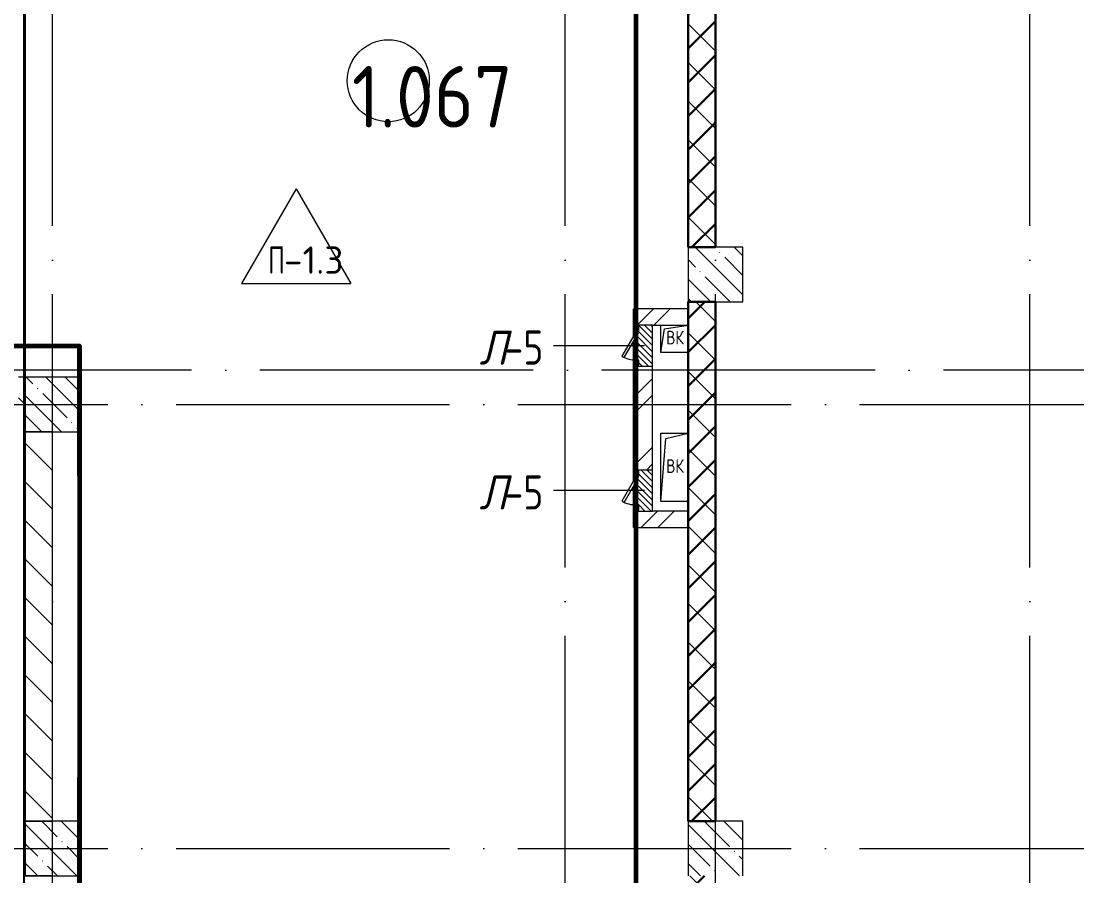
# Model space of a CAD drawing. Header units: millimetres. Extents: x -592259 to 288321, y -552984 to 293768.
# Drawn here: x 126108 to 133832, y 32325 to 38580 of the extents above; entities that cross this region are included whole.
import ezdxf

# ---------------------------------------------------------------- set-up
doc = ezdxf.new("R2010")
doc.units = ezdxf.units.MM
doc.linetypes.add('ADSK_Линия сетки', pattern=[2500, 2000, -250, 0, -250])
for name, color, linetype, lineweight in [('0.1) Блок 3 вып', 6, 'Continuous', 30), ('2)Фархверки', 40, 'Continuous', 30), ('4.1) Штук. 3 вып', 6, 'Continuous', 60), ('4.1.1) Штук.  швы3 вып.', 6, 'Continuous', 60), ('A-AREA-____-IDEN', 250, 'Continuous', 9), ('A-DETL-GENF-OTLN', 250, 'Continuous', 5), ('A-DOOR-____-IDEN', 250, 'Continuous', 9), ('A-DOOR-____-MCUT', 250, 'Continuous', 5), ('A-DOOR-____-OTLN', 250, 'Continuous', 5), ('A-FLOR-____-IDEN', 250, 'Continuous', 9), ('A-FLOR-____-OTLN', 250, 'Continuous', 9), ('A-GENM-____-MCUT', 250, 'Continuous', 25), ('A-GENM-____-OTLN', 250, 'Continuous', 9), ('A-GLAZ-____-OTLN', 250, 'Continuous', 5), ('A-WALL-____-MCUT', 250, 'Continuous', 13), ('A-WALL-____-PATT', 250, 'Continuous', 13), ('S-COLS-____-MCUT', 250, 'Continuous', 25), ('S-COLS-____-OTLN', 250, 'Continuous', 9), ('S-GRID-____-OTLN', 250, 'Continuous', 9)]:
    doc.layers.add(name, color=color, linetype=linetype, lineweight=lineweight)
doc.styles.add('ISOCPEUR', font='isocpeur.ttf', dxfattribs={"width": 0.8, "height": 100})
doc.styles.add('ISOCPEUR_1', font='isocpeur.ttf', dxfattribs={"width": 0.9, "height": 250})
doc.styles.add('ISOCPEUR_2', font='isocpeur.ttf', dxfattribs={"height": 160})
doc.styles.add('ISOCPEUR_I_1', font='ГОСТ тип А.ttf', dxfattribs={"height": 2500})
pattern_1 = [(135, (12287.91, -0.0006), (-141.42136, -141.42136), [])]
pattern_2 = [(45, (12287.9, -0.0006), (-251.4472, 251.4472), []), (45, (12287.9, 381), (-251.4472, 251.4472), [])]
pattern_3 = [(135, (12287.91, -0.0006), (-142.5612, -142.5612), []), (135, (12430.48, -0.0006), (-142.5612, -142.5612), [252.016, -50.403, 3.353, -47.05])]

# ---------------------------------------------------------------- blocks, each defined once
blk = doc.blocks.new('_Wn_-As_OpeningMEP_floor__Rectangular - _Wn_-As_OpeningMEP_floor__Rectangular-32466846-АР1_Маркировочный план 1 этажа С2и3')
at = {"layer": 'A-DETL-GENF-OTLN', "lineweight": 5}
for p, q in [((-100, -200), (-62.2, 262.2)), ((-62.2, 262.2), (100, 300))]:
    blk.add_line(p, q, dxfattribs=at)
blk = doc.blocks.new('_Wn_-As_OpeningMEP_floor__Rectangular - _Wn_-As_OpeningMEP_floor__Rectangular-V81-АР1_Маркировочный план 1 этажа С2и3')
at = {"layer": 'A-DETL-GENF-OTLN', "lineweight": 5}
for p, q in [((-100, -50), (-73.2, 123.2)), ((-73.2, 123.2), (100, 150))]:
    blk.add_line(p, q, dxfattribs=at)
blk = doc.blocks.new('АР_Люк - ЛРС_ВК_300х400_внутренний_RAL 9003-42732416-АР1_Маркировочный план 1 этажа С2и3')
at = {"layer": 'A-DOOR-____-OTLN'}
h = blk.add_hatch(dxfattribs=at)
h.set_pattern_fill('FP_148', color=256, style=0, pattern_type=2)
h.set_pattern_definition([(45, (125, 0), (-22.6274, 22.6274), [])])
h.paths.add_polyline_path([(230, 60), (220, 42.7), (190, 60), (20, 60), (20, 40), (-15, 40), (-15, 60), (-25, 60), (-25, -60), (275, -60), (275, 60), (265, 60), (265, 40), (230, 40), (230, 57)])
at = {"layer": 'A-DETL-GENF-OTLN', "lineweight": 5}
for p, q in [((275, 60), (-25, 60)), ((-25, 60), (-25, -60)), ((275, -60), (275, 60)), ((-25, -60), (275, -60))]:
    blk.add_line(p, q, dxfattribs=at)
at = {"layer": 'A-DOOR-____-MCUT', "lineweight": 5}
for p, q in [((48.1, 165), (38.1, 147.7)), ((230, 60), (48.1, 165)), ((38.1, 147.7), (220, 42.7)), ((20, 60), (-15, 60)), ((-15, 60), (-15, 40)), ((-15, 40), (20, 40)), ((20, 40), (20, 60)), ((220, 42.7), (230, 60)), ((265, 60), (230, 60)), ((230, 60), (230, 40)), ((230, 40), (265, 40)), ((265, 40), (265, 60))]:
    blk.add_line(p, q, dxfattribs=at)
blk.add_arc((230, 60), 210, 150, 180, dxfattribs=at)
at = {"layer": 'A-DOOR-____-OTLN'}
blk.add_line((230, 60), (48.1, 165), dxfattribs=at)
blk = doc.blocks.new('ASML_АР_Отделка Люка - ВО Отделка люков_Грунтовка 0_Шпатлевка 0_Окраска 0_0-42467640-АР1_Маркировочный план 1 этажа С2и3')
at = {"layer": 'A-GENM-____-MCUT', "lineweight": 5}
for p, q in [((-140, 3), (-150, 3)), ((-150, 3), (-150, 0)), ((65, 3), (-105, 3)), ((150, 3), (140, 3)), ((150, 0), (150, 3)), ((-150, 0), (-140, 0)), ((-105, 0), (70.2, 0)), ((103.3, 0), (105, 0)), ((140, 0), (150, 0))]:
    blk.add_line(p, q, dxfattribs=at)
blk = doc.blocks.new('AAR_СКБ_Марка_Помещения_мал - Номер-28977439-АР1_Маркировочный план 1 этажа С2и3')
at = {"layer": 'A-AREA-____-IDEN'}
blk.add_circle((-0.028, 0), 3, dxfattribs=at)
blk = doc.blocks.new('AAR_СКБ_Марка_Перекрытия - Марка пола-17325028-АР1_Маркировочный план 1 этажа С2и3')
at = {"layer": 'A-FLOR-____-IDEN'}
for p, q in [((0, 6.932), (-4.002, 0)), ((0, 6.932), (4.002, 0)), ((-4.002, 0), (4.002, 0))]:
    blk.add_line(p, q, dxfattribs=at)

msp = doc.modelspace()

# ---------------------------------------------------------------- hatches: boundary and pattern name
at = {"layer": '0.1) Блок 3 вып'}
h = msp.add_hatch(dxfattribs=at)
h.set_pattern_fill('ANSI31', color=256, scale=55)
h.paths.add_polyline_path([(136332.9138, 45324.9994), (136737.8919, 45324.9994), (136737.8919, 45124.9684), (136332.9138, 45124.9684)])
h.paths.add_polyline_path([(131387.9138, 45324.9994), (132307.9129, 45324.9994), (132307.9129, 45124.9994), (131387.9138, 45124.9994)])
h.paths.add_polyline_path([(130987.9138, 41124.9994), (131187.9138, 41124.9994), (131187.9138, 44924.9994), (130987.9138, 44924.9994)])
h.paths.add_polyline_path([(130987.8919, 36924.9994), (131187.9138, 36924.9994), (131187.9138, 40724.9994), (130987.8919, 40724.9994)])
h.paths.add_polyline_path([(130987.9138, 32724.9994), (131187.9138, 32724.9994), (131187.9138, 36524.9994), (130987.9138, 36524.9994)])
h.paths.add_polyline_path([(130987.9138, 28524.9994), (131187.9138, 28524.9994), (131187.9138, 32324.9994), (130987.9138, 32324.9994)])
h.paths.add_polyline_path([(132425.9138, 28124.9994), (131387.8919, 28124.9994), (131387.8919, 28325), (132425.9138, 28325)])
h.paths.add_polyline_path([(136737.9138, 28125), (136337.8919, 28125), (136337.8919, 28325), (136737.9138, 28325)])
at = {"layer": 'A-WALL-____-PATT', "lineweight": 15, "true_color": 0x000000}
h = msp.add_hatch(dxfattribs=at)
h.set_pattern_fill('FP_2', color=18, style=0, pattern_type=2)
h.set_pattern_definition(pattern_1)
h.paths.add_polyline_path([(131187.9138, 28524.9994), (131187.9138, 32324.9994), (130987.9138, 32324.9994), (130987.9138, 28524.9994)])
h.paths.add_polyline_path([(131128.2119, 32724.9994), (131187.9138, 32724.9994), (131187.9138, 36524.9994), (130987.9138, 36524.9994), (130987.9138, 32724.9994), (131031.0475, 32724.9994)])
h.paths.add_polyline_path([(130987.9138, 36924.9994), (131187.9138, 36924.9994), (131187.9138, 40724.9994), (130987.9138, 40724.9994), (130987.9138, 37123.457)])
h.paths.add_polyline_path([(131187.9138, 41124.9994), (131187.9138, 43524.9994), (130987.9138, 43524.9994), (130987.9138, 41124.9994)])
h.paths.add_polyline_path([(130987.9138, 44624.9994), (131187.9138, 44624.9994), (131187.9138, 44924.9994), (130987.9138, 44924.9994), (130987.9138, 44838.0431)])
h = msp.add_hatch(dxfattribs=at)
h.set_pattern_fill('FP_4', color=18, style=0, pattern_type=2)
h.set_pattern_definition(pattern_2)
h.paths.add_polyline_path([(130987.9105, 36355), (130987.9138, 36355.0088), (130987.9138, 36475), (130607.9138, 36475), (130607.9138, 36355), (130987.9081, 36355)])
h = msp.add_hatch(dxfattribs=at)
h.set_pattern_fill('FP_4', color=18, style=0, pattern_type=2)
h.set_pattern_definition(pattern_2)
h.paths.add_polyline_path([(130607.9138, 35295), (130727.9138, 35295), (130727.9138, 36055), (130607.9138, 36055), (130607.9138, 35300.9487)])
h = msp.add_hatch(dxfattribs=at)
h.set_pattern_fill('FP_2', color=18, style=0, pattern_type=2)
h.set_pattern_definition(pattern_1)
h.paths.add_polyline_path([(118892.9138, 35774.9403), (119567.9597, 35775), (119567.9597, 35974.9403), (118737.9138, 35974.9403), (118737.9138, 35774.9403), (118772.9138, 35774.9403)])
h.paths.add_polyline_path([(117387.9144, 35774.9403), (117487.9138, 35774.9403), (117487.9138, 35974.9403), (117387.8919, 35974.9403), (117387.8919, 35774.9403)])
h.paths.add_polyline_path([(126137.8919, 35774.9403), (126137.8919, 35974.9403), (126087.8919, 35974.9403), (126087.8919, 35774.9403), (126119.4701, 35774.9403)])
h.paths.add_polyline_path([(125444.5413, 35774.9403), (125687.8919, 35774.9403), (125687.8919, 35974.9403), (121657.9147, 35974.9403), (121657.9147, 35774.9403), (125212.8919, 35774.9403)])
h.paths.add_polyline_path([(120857.3518, 35774.9403), (121357.9147, 35775), (121357.4301, 35974.9403), (120667.9597, 35974.9403), (120668.2887, 35774.9403), (120808.5414, 35774.9403)])
h = msp.add_hatch(dxfattribs=at)
h.set_pattern_fill('FP_2', color=18, style=0, pattern_type=2)
h.set_pattern_definition(pattern_1)
h.paths.add_polyline_path([(126330.9144, 19924.9994), (126337.9144, 19924.9994), (126337.9144, 22424.9994), (126137.9144, 22424.9994), (126137.9144, 19924.9994), (126327.9144, 19924.9994)])
h.paths.add_polyline_path([(126276.3634, 22824.9994), (126337.9144, 22824.9994), (126337.9144, 28124.9993), (126137.9144, 28124.9994), (126137.9144, 22824.9994)])
h.paths.add_polyline_path([(126337.9144, 28524.9994), (126337.9144, 31824.9403), (126137.9144, 31824.9403), (126137.9144, 28524.9994), (126312.4387, 28524.9994)])
h.paths.add_polyline_path([(126137.9144, 32724.9994), (126337.9144, 32724.9994), (126337.9144, 35574.9994), (126137.9144, 35574.9994), (126137.9144, 33216.6433)])
h = msp.add_hatch(dxfattribs=at)
h.set_pattern_fill('FP_4', color=18, style=0, pattern_type=2)
h.set_pattern_definition(pattern_2)
h.paths.add_polyline_path([(130610.9138, 34875), (130987.9138, 34875), (130987.9138, 34995), (130607.9138, 34995), (130607.9138, 34875)])
at = {"layer": 'S-COLS-____-OTLN', "lineweight": 5, "true_color": 0x000000}
h = msp.add_hatch(dxfattribs=at)
h.set_pattern_fill('FP_1', color=18, style=0, pattern_type=2)
h.set_pattern_definition(pattern_3)
h.paths.add_polyline_path([(130987.9138, 36524.9994), (131387.8919, 36525.0159), (131387.8919, 36924.9994), (130987.8919, 36924.9994), (130987.8919, 36524.9994)])
h = msp.add_hatch(dxfattribs=at)
h.set_pattern_fill('FP_1', color=18, style=0, pattern_type=2)
h.set_pattern_definition(pattern_3)
h.paths.add_polyline_path([(126137.8919, 35574.9994), (126537.8919, 35574.9994), (126537.8919, 35974.9994), (126137.8919, 35974.9403)])
h = msp.add_hatch(dxfattribs=at)
h.set_pattern_fill('FP_1', color=18, style=0, pattern_type=2)
h.set_pattern_definition(pattern_3)
h.paths.add_polyline_path([(126369.8919, 32324.9994), (126537.8919, 32324.9994), (126537.8611, 32724.9994), (126137.8919, 32724.9994), (126137.9144, 32324.9994), (126337.9144, 32324.9994)])
h = msp.add_hatch(dxfattribs=at)
h.set_pattern_fill('FP_1', color=18, style=0, pattern_type=2)
h.set_pattern_definition(pattern_3)
h.paths.add_polyline_path([(131387.8919, 32324.9994), (131387.8919, 32724.9993), (130987.8919, 32724.9678), (130987.9138, 32324.9994), (131360.7728, 32324.9994)])

# ---------------------------------------------------------------- linework, layer by layer
at = {"color": 1}
msp.add_lwpolyline([(173774.1788, 68376.857), (126127.8919, 68376.857), (126127.8919, -4557.0324), (173774.1788, -4557.0324)], close=True, dxfattribs=at)
at = {"layer": '0.1) Блок 3 вып'}
for points in [[(130987.8919, 36924.9994), (131187.9138, 36924.9994), (131187.9138, 40724.9994), (130987.8919, 40724.9994)], [(130987.9138, 32724.9994), (131187.9138, 32724.9994), (131187.9138, 36524.9994), (130987.9138, 36524.9994)]]:
    msp.add_lwpolyline(points, close=True, dxfattribs=at)
at = {"layer": '4.1) Штук. 3 вып'}
msp.add_lwpolyline([(127824.7634, 45404.9144), (127824.7634, 45285.9905), (124571.1698, 45285.9905), (124571.1698, 43525), (127734.2335, 43525), (127734.2335, 39579.1074), (121660.3221, 39579.1074), (121660.3221, 36903.7903), (123036.2957, 36903.7903), (123036.2957, 36205), (126536.2132, 36205), (126536.2132, 36100), (126536.2132, 24464.5359), (130607.9138, 24464.5359), (130607.9138, 36100), (130607.9138, 43525), (130778.1532, 43525), (130778.1532, 45285.9905), (130778.1532, 45404.9144), (148604.1778, 45404.9144), (148604.1778, 48879.2145), (127824.7634, 48879.2145)], close=True, dxfattribs=at)
at = {"layer": '4.1.1) Штук.  швы3 вып.'}
for points in [[(130607.9138, 36055), (130607.9138, 37332.6555)], [(125325.279, 36205), (126536.2132, 36205)], [(126536.2132, 35252.7722), (126536.2132, 36205)], [(126536.2132, 31768.1771), (126536.2132, 33045.8326)], [(130607.9138, 31768.1771), (130607.9138, 33045.8326)]]:
    msp.add_lwpolyline(points, dxfattribs=at)
at = {"layer": 'A-DOOR-____-IDEN', "color": 18, "true_color": 0x000000}
for p, q in [((130667.9138, 36205), (130002.2797, 36205)), ((130667.9138, 35145), (130002.2797, 35145))]:
    msp.add_line(p, q, dxfattribs=at)
at = {"layer": 'A-FLOR-____-OTLN', "color": 18, "lineweight": 5, "true_color": 0x000000}
for p, q in [((126137.8919, 39774.9994), (126137.8919, 35974.9994)), ((130587.9138, 36275.359), (130587.9138, 36475)), ((130587.9138, 36475), (130607.9138, 36475)), ((130787.9138, 36155.0088), (130787.9138, 36355)), ((130587.9138, 35215.359), (130587.9138, 36235.359)), ((130987.9138, 36155.0088), (130787.9138, 36155.0088)), ((130787.9138, 35064.8146), (130787.9138, 35564.8146)), ((130787.9138, 35564.8146), (130987.9138, 35564.8146)), ((130587.9138, 34875), (130587.9138, 35175.359)), ((130987.9138, 35064.8146), (130787.9138, 35064.8146)), ((130607.9138, 34875), (130587.9138, 34875))]:
    msp.add_line(p, q, dxfattribs=at)
at = {"layer": 'A-WALL-____-MCUT', "color": 18, "lineweight": 15, "true_color": 0x000000}
for p, q in [((130987.9138, 40724.9994), (130987.9138, 36924.9994)), ((131187.9138, 36924.9994), (131187.9138, 40724.9994)), ((130987.9138, 36924.9994), (131187.9138, 36924.9994)), ((130987.9138, 36475), (130607.9138, 36475)), ((130607.9138, 36475), (130607.9138, 36355)), ((130987.9138, 36524.9994), (130987.9138, 36475)), ((131187.9138, 36524.9994), (130987.9138, 36524.9994)), ((130987.9138, 36355), (130987.9138, 36475)), ((131187.9138, 32724.9994), (131187.9138, 36524.9994)), ((130727.9138, 36355), (130987.9138, 36355)), ((130727.9138, 34995), (130727.9138, 36355)), ((130987.9138, 36355), (130987.9138, 34995)), ((130607.9138, 36055), (130607.9138, 35295)), ((126137.9144, 35974.9403), (126087.8919, 35974.9403)), ((126137.9144, 35774.9403), (126137.9144, 35974.9403)), ((126087.8919, 35774.9403), (126137.9144, 35774.9403)), ((126137.9144, 35574.9994), (126137.9144, 32724.9994)), ((126337.9144, 35574.9994), (126137.9144, 35574.9994)), ((126337.9144, 32724.9994), (126337.9144, 35574.9994)), ((130607.9138, 34995), (130607.9138, 34875)), ((130987.9138, 34995), (130727.9138, 34995)), ((130987.9138, 34875), (130987.9138, 34995)), ((130607.9138, 34875), (130987.9138, 34875)), ((130987.9138, 34875), (130987.9138, 32724.9994)), ((126137.9144, 32724.9994), (126337.9144, 32724.9994)), ((130987.9138, 32724.9994), (131187.9138, 32724.9994)), ((126337.9144, 32324.9994), (126137.9144, 32324.9994))]:
    msp.add_line(p, q, dxfattribs=at)
at = {"layer": 'S-COLS-____-MCUT', "color": 18, "lineweight": 5, "true_color": 0x000000}
for p, q in [((130987.8919, 36924.9994), (130987.8919, 36524.9994)), ((131387.8919, 36924.9994), (131187.9138, 36924.9994)), ((131387.8919, 36524.9994), (131387.8919, 36924.9994)), ((131187.9138, 36524.9994), (131387.8919, 36524.9994)), ((126537.8919, 35974.9994), (126137.8919, 35974.9994)), ((126137.8919, 35974.9994), (126137.8919, 35574.9994)), ((126537.8919, 35574.9994), (126537.8919, 35974.9994)), ((126337.9144, 35574.9994), (126537.8919, 35574.9994)), ((126137.8919, 32724.9994), (126137.8919, 32324.9994)), ((126537.8919, 32724.9994), (126337.9144, 32724.9994)), ((126537.8919, 32324.9994), (126537.8919, 32724.9994)), ((130987.8919, 32724.9994), (130987.8919, 32324.9994)), ((131387.8919, 32724.9994), (131187.9138, 32724.9994)), ((131387.8919, 32324.9994), (131387.8919, 32724.9994)), ((126337.9144, 32324.9994), (126537.8919, 32324.9994))]:
    msp.add_line(p, q, dxfattribs=at)
at = {"layer": 'S-COLS-____-OTLN', "color": 18, "lineweight": 5, "true_color": 0x000000}
for p, q in [((131187.9138, 36924.9994), (130987.8919, 36924.9994)), ((130987.8919, 36524.9994), (131187.9138, 36524.9994)), ((126137.8919, 35574.9994), (126337.9144, 35574.9994)), ((126337.9144, 32724.9994), (126137.8919, 32724.9994)), ((131187.9138, 32724.9994), (130987.8919, 32724.9994)), ((126137.8919, 32324.9994), (126337.9144, 32324.9994))]:
    msp.add_line(p, q, dxfattribs=at)
at = {"layer": 'S-GRID-____-OTLN', "color": 18, "linetype": 'ADSK_Линия сетки', "true_color": 0x000000}
for p, q in [((130087.9138, -2919.5356), (130087.9138, 61063.6538)), ((131187.9138, -2919.5356), (131187.9138, 61063.6538)), ((133487.9138, -2919.5356), (133487.9138, 61063.6538)), ((126337.9138, -2919.5356), (126337.9138, 59793.6538)), ((167356.8279, 36025), (111607.9138, 36025)), ((77240.3519, 35775), (168626.8279, 35775)), ((77240.3519, 32525), (168626.8279, 32525))]:
    msp.add_line(p, q, dxfattribs=at)

# ---------------------------------------------------------------- block references
at = {"layer": 'A-AREA-____-IDEN', "color": 18, "true_color": 0x000000, "xscale": 99.99999999999993, "yscale": 99.99999999999993, "zscale": 99.99999999999993}
msp.add_blockref('AAR_СКБ_Марка_Помещения_мал - Номер-28977439-АР1_Маркировочный план 1 этажа С2и3', (128797.2935, 38144.0828), dxfattribs=at)
at = {"layer": 'A-DOOR-____-OTLN', "color": 18, "true_color": 0x000000, "rotation": 90}
for p in [(130667.9138, 36080), (130667.9138, 35020)]:
    msp.add_blockref('АР_Люк - ЛРС_ВК_300х400_внутренний_RAL 9003-42732416-АР1_Маркировочный план 1 этажа С2и3', p, dxfattribs=at)
at = {"layer": 'A-FLOR-____-IDEN', "color": 18, "true_color": 0x000000, "xscale": 99.99999999999993, "yscale": 99.99999999999993, "zscale": 99.99999999999993}
msp.add_blockref('AAR_СКБ_Марка_Перекрытия - Марка пола-17325028-АР1_Маркировочный план 1 этажа С2и3', (128120.0838, 36660), dxfattribs=at)
at = {"layer": 'A-GENM-____-OTLN', "color": 18, "lineweight": 5, "true_color": 0x000000, "rotation": 90}
for p in [(130610.9138, 36205), (130610.9138, 35145)]:
    msp.add_blockref('ASML_АР_Отделка Люка - ВО Отделка люков_Грунтовка 0_Шпатлевка 0_Окраска 0_0-42467640-АР1_Маркировочный план 1 этажа С2и3', p, dxfattribs=at)
at = {"layer": 'A-GLAZ-____-OTLN', "color": 18, "true_color": 0x000000}
for name, p in [('_Wn_-As_OpeningMEP_floor__Rectangular - _Wn_-As_OpeningMEP_floor__Rectangular-V81-АР1_Маркировочный план 1 этажа С2и3', (130887.9138, 36205.0088)), ('_Wn_-As_OpeningMEP_floor__Rectangular - _Wn_-As_OpeningMEP_floor__Rectangular-32466846-АР1_Маркировочный план 1 этажа С2и3', (130887.9138, 35264.8146))]:
    msp.add_blockref(name, p, dxfattribs=at)

# ---------------------------------------------------------------- texts
at = {"layer": '2)Фархверки', "char_height": 100, "width": 160.3375, "attachment_point": 1, "style": 'ISOCPEUR'}
for insert in [(130827.9349, 36313.9642), (130827.9349, 35373.7701)]:
    msp.add_mtext('ВК', dxfattribs=dict(at, insert=insert))
at = {"layer": 'A-AREA-____-IDEN', "color": 18, "true_color": 0x000000, "insert": (128527.7931, 38251.5684), "char_height": 450, "width": 609.2825, "attachment_point": 1, "style": 'ISOCPEUR_1'}
msp.add_mtext('1.067', dxfattribs=at)
at = {"layer": 'A-DOOR-____-IDEN', "color": 18, "true_color": 0x000000, "char_height": 250, "attachment_point": 1, "style": 'ISOCPEUR_I_1'}
for s, insert, width in [('\\fISOCPEUR|b0|i1|c204|p34|;\\W.9;Л', (129460.6229, 36316.3542), 223.670812), ('-5', (129645.1698, 36316.3542), 404.0505), ('\\fISOCPEUR|b0|i1|c204|p34|;\\W.9;Л', (129460.6229, 35256.3542), 223.670812), ('-5', (129645.1698, 35256.3542), 404.0505)]:
    msp.add_mtext(s, dxfattribs=dict(at, insert=insert, width=width))
at = {"layer": 'A-FLOR-____-IDEN', "color": 18, "true_color": 0x000000, "char_height": 200, "attachment_point": 1, "style": 'ISOCPEUR_2'}
for s, insert, width in [('\\fISOCPEUR|b0|i0|c204|p34|;\\W.7;П', (127914.8489, 36931.3858), 140.295312), ('-1.3', (128030.6041, 36931.3858), 381.60325)]:
    msp.add_mtext(s, dxfattribs=dict(at, insert=insert, width=width))

doc.saveas('drawing.dxf')
